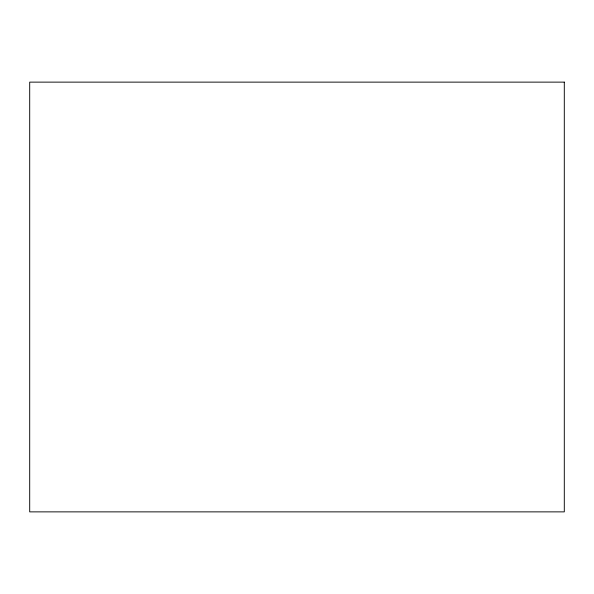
<?xml version="1.0" encoding="UTF-8"?>
<svg xmlns="http://www.w3.org/2000/svg" width="594" height="594" viewBox="0 0 594 594"><rect width="100%" height="100%" fill="white"/><g stroke="black" fill="none" stroke-linecap="round" stroke-linejoin="round"><path stroke-width="0.89" d="M564.3 82.128L29.7 82.128L29.7 511.872L564.3 511.872L564.3 82.128"/></g></svg>
